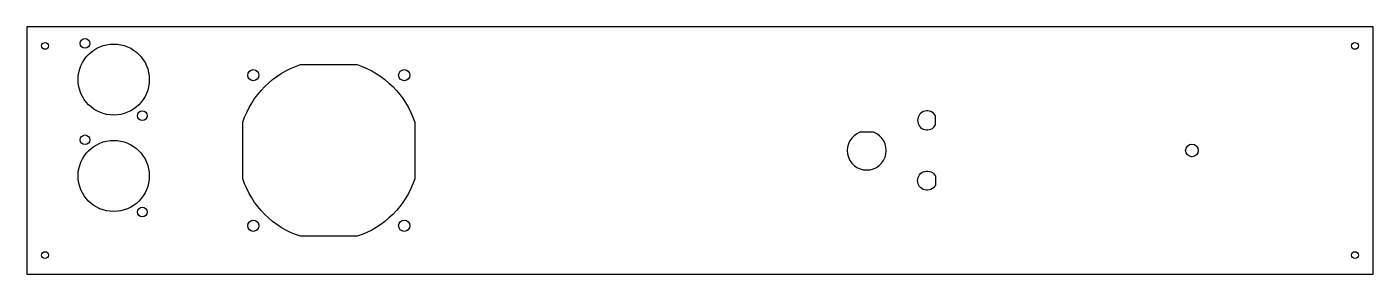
# Model space of a CAD drawing. Header units: millimetres. Extents: x -223 to 223, y -183 to -101.
import ezdxf

# ---------------------------------------------------------------- set-up
doc = ezdxf.new("R2010")
doc.units = ezdxf.units.MM
doc.layers.get('0').update_dxf_attribs({"linetype": 'CONTINUOUS'})

msp = doc.modelspace()

# ---------------------------------------------------------------- linework, layer by layer
msp.add_lwpolyline([(-223, -182.86), (223, -182.86), (223, -100.76), (-223, -100.76)], close=True)
for points in [[(-132.37, -113.31), (-113.63, -113.31, -0.238281), (-94.5, -132.45), (-94.5, -151.18, -0.238281), (-113.63, -170.31), (-132.37, -170.31, -0.238281), (-151.5, -151.18), (-151.5, -132.45, -0.238281)], [(78.04, -130.3, 3.936179), (78.04, -133.33)], [(53.01, -135.76, 5.59017), (57.49, -135.76)], [(78.04, -150.3), (78.04, -153.33, -3.936179)]]:
    msp.add_lwpolyline(points, format="xyb", close=True)
for centre, radius in [((-217, -107.09), 1.13), ((-194.25, -118.26), 11.8), ((-203.75, -106.26), 1.6), ((217, -107.09), 1.13), ((-148, -116.81), 1.85), ((-98, -116.81), 1.85), ((-184.75, -130.26), 1.6), ((-203.75, -138.26), 1.6), ((-194.25, -150.26), 11.8), ((163, -141.81), 2.1), ((-184.75, -162.26), 1.6), ((-148, -166.81), 1.85), ((-98, -166.81), 1.85), ((-217, -176.54), 1.13), ((217, -176.54), 1.13)]:
    msp.add_circle(centre, radius)

doc.saveas('drawing.dxf')
